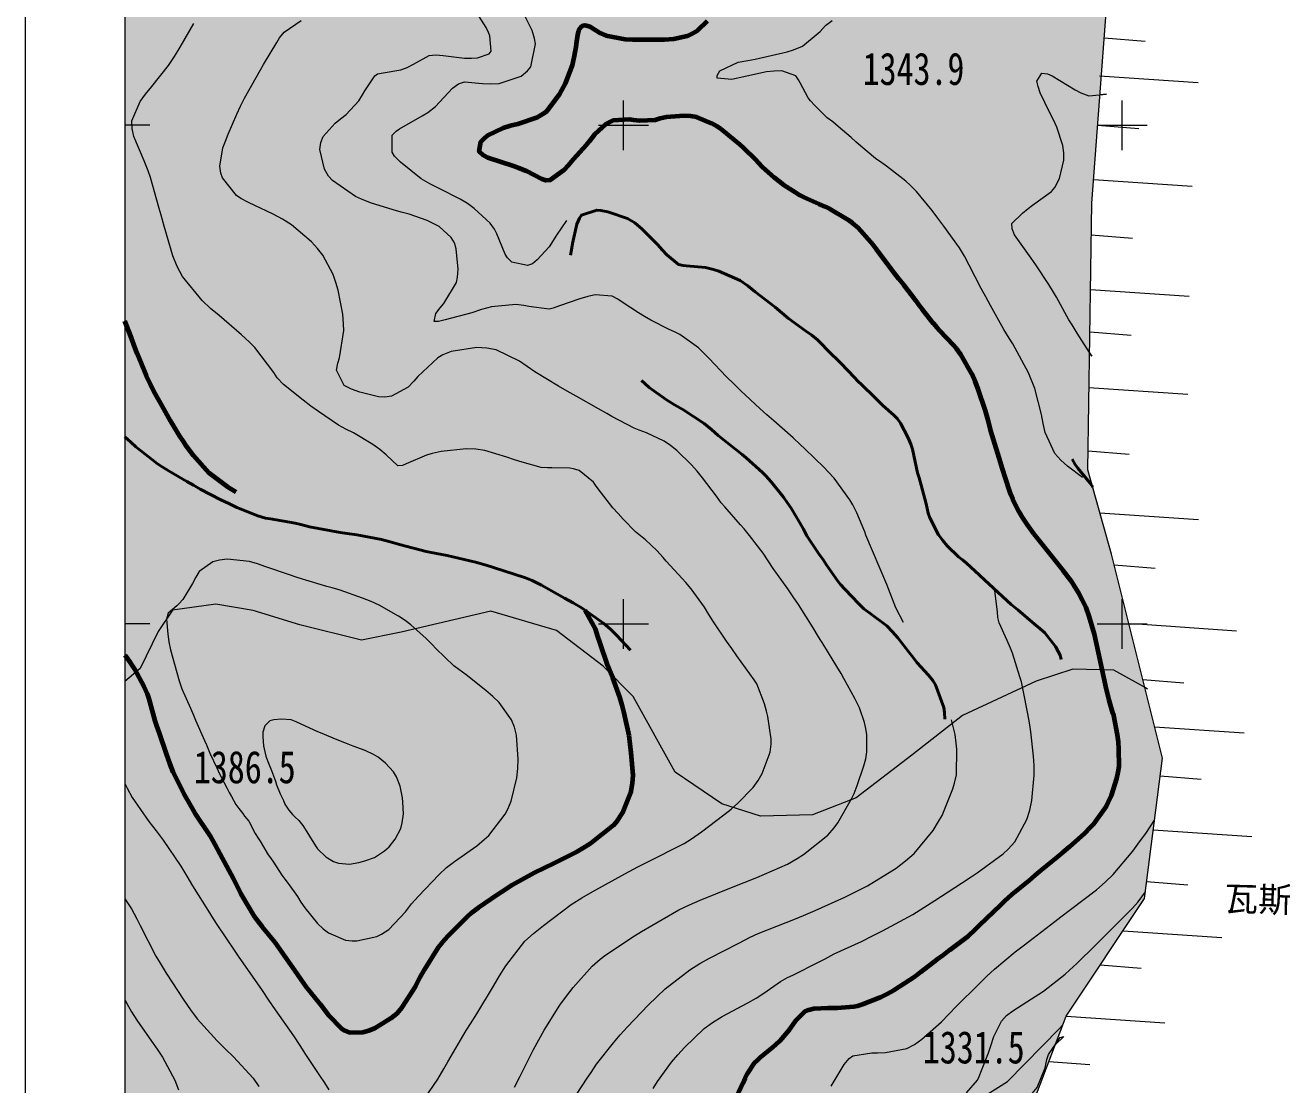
# Model space of a CAD drawing. Header units: inches. Extents: x 38461960 to 38462875, y 4135560 to 4136840.
# Drawn here: x 38461980 to 38462232, y 4136407.6 to 4136620.1 of the extents above; entities that cross this region are included whole.
import ezdxf

# ---------------------------------------------------------------- set-up
doc = ezdxf.new("R2010")
doc.units = ezdxf.units.IN
doc.header["$MEASUREMENT"] = 0
doc.layers.get('0').update_dxf_attribs({"lineweight": 0})
doc.layers.add('修改地物', color=7, linetype='Continuous', lineweight=30)
doc.layers.add('经纬网', color=7, linetype='Continuous', lineweight=0)
doc.layers.add('地面等高线', color=3, linetype='Continuous', lineweight=0, true_color=0x00ff00)
doc.styles.add('仿宋', font='')
doc.styles.add('宋体', font='')
doc.styles.get('仿宋').set_extended_font_data('仿宋')
doc.styles.get('宋体').set_extended_font_data('宋体')

msp = doc.modelspace()

# ---------------------------------------------------------------- hatches: boundary and pattern name
at = {"lineweight": 120, "true_color": 0x00ff00}
h = msp.add_hatch(dxfattribs=at)
h.set_pattern_fill('巨砾', color=3, scale=8333.333333, style=0, pattern_type=2)
h.set_pattern_definition([(97.35238, (38462017.5, 4135612.5), (-150, 1150), [1.3024, -1561.5476]), (112.47943, (38462017.3333, 4135613.7917), (350, -850), [1.3077, -1567.9278]), (127.74681, (38462016.8333, 4135615), (850, -1100), [1.3068, -1958.92276]), (142.25319, (38462016.0333, 4135616.0333), (-1100, 850), [1.3068, -1958.92276]), (157.52057, (38462015, 4135616.8333), (-850, 350), [1.3077, -1567.9278]), (172.64762, (38462013.7917, 4135617.3333), (1150, -150), [1.3024, -1561.5476]), (187.35238, (38462012.5, 4135617.5), (-1150, -150), [1.3024, -1561.5476]), (202.47943, (38462011.2083, 4135617.3333), (850, 350), [1.3077, -1567.9278]), (217.74681, (38462010, 4135616.8333), (1100, 850), [1.3068, -1958.92276]), (232.25319, (38462008.9667, 4135616.0333), (-850, -1100), [1.3068, -1958.92276]), (247.52057, (38462008.1667, 4135615), (-350, -850), [1.3077, -1567.9278]), (262.64762, (38462007.6667, 4135613.7917), (150, 1150), [1.3024, -1561.5476]), (277.35238, (38462007.5, 4135612.5), (150, -1150), [1.3024, -1561.5476]), (292.47943, (38462007.6667, 4135611.2083), (-350, 850), [1.3077, -1567.9278]), (307.74681, (38462008.1667, 4135610), (-850, 1100), [1.3068, -1958.92276]), (322.25319, (38462008.9667, 4135608.9667), (1100, -850), [1.3068, -1958.92276]), (337.52057, (38462010, 4135608.1667), (850, -350), [1.3077, -1567.9278]), (352.64762, (38462011.2083, 4135607.6667), (-1150, 150), [1.3024, -1561.5476]), (7.35238, (38462012.5, 4135607.5), (1150, 150), [1.3024, -1561.5476]), (22.47943, (38462013.7917, 4135607.6667), (-850, -350), [1.3077, -1567.9278]), (37.74681, (38462015, 4135608.1667), (-1100, -850), [1.3068, -1958.92276]), (52.25319, (38462016.0333, 4135608.9667), (850, 1100), [1.3068, -1958.92276]), (67.52057, (38462016.8333, 4135610), (350, 850), [1.3077, -1567.9278]), (82.64762, (38462017.3333, 4135611.2083), (-150, -1150), [1.3024, -1561.5476]), (97.35238, (38461992.5, 4135587.5), (-150, 1150), [1.3024, -1561.5476]), (112.47943, (38461992.3333, 4135588.7917), (350, -850), [1.3077, -1567.9278]), (127.74681, (38461991.8333, 4135590), (850, -1100), [1.3068, -1958.92276]), (142.25319, (38461991.0333, 4135591.0333), (-1100, 850), [1.3068, -1958.92276]), (157.52057, (38461990, 4135591.8333), (-850, 350), [1.3077, -1567.9278]), (172.64762, (38461988.7917, 4135592.3333), (1150, -150), [1.3024, -1561.5476]), (187.35238, (38461987.5, 4135592.5), (-1150, -150), [1.3024, -1561.5476]), (202.47943, (38461986.2083, 4135592.3333), (850, 350), [1.3077, -1567.9278]), (217.74681, (38461985, 4135591.8333), (1100, 850), [1.3068, -1958.92276]), (232.25319, (38461983.9667, 4135591.0333), (-850, -1100), [1.3068, -1958.92276]), (247.52057, (38461983.1667, 4135590), (-350, -850), [1.3077, -1567.9278]), (262.64762, (38461982.6667, 4135588.7917), (150, 1150), [1.3024, -1561.5476]), (277.35238, (38461982.5, 4135587.5), (150, -1150), [1.3024, -1561.5476]), (292.47943, (38461982.6667, 4135586.2083), (-350, 850), [1.3077, -1567.9278]), (307.74681, (38461983.1667, 4135585), (-850, 1100), [1.3068, -1958.92276]), (322.25319, (38461983.9667, 4135583.9667), (1100, -850), [1.3068, -1958.92276]), (337.52057, (38461985, 4135583.1667), (850, -350), [1.3077, -1567.9278]), (352.64762, (38461986.2083, 4135582.6667), (-1150, 150), [1.3024, -1561.5476]), (7.35238, (38461987.5, 4135582.5), (1150, 150), [1.3024, -1561.5476]), (22.47943, (38461988.7917, 4135582.6667), (-850, -350), [1.3077, -1567.9278]), (37.74681, (38461990, 4135583.1667), (-1100, -850), [1.3068, -1958.92276]), (52.25319, (38461991.0333, 4135583.9667), (850, 1100), [1.3068, -1958.92276]), (67.52057, (38461991.8333, 4135585), (350, 850), [1.3077, -1567.9278]), (82.64762, (38461992.3333, 4135586.2083), (-150, -1150), [1.3024, -1561.5476])])
h.paths.add_polyline_path([(38462660, 4135600), (38462660, 4135675), (38462800, 4135675), (38462800, 4136800), (38462000, 4136800), (38462000, 4135600)], flags=17)
h.paths.add_polyline_path([(38462396.93, 4136644.89), (38462451.42, 4136622.46), (38462487.74, 4136600.87), (38462505.33, 4136589.81), (38462503.48, 4136560.97), (38462492.45, 4136536.45), (38462489.06, 4136523.08), (38462478.39, 4136495.53), (38462468.47, 4136462.35), (38462468.2, 4136443.1), (38462476.65, 4136393.87), (38462478.05, 4136375.59), (38462476.15, 4136365.62), (38462473.19, 4136361.37), (38462467.55, 4136359.33), (38462461.56, 4136358.29), (38462450.42, 4136355.44), (38462448.26, 4136353.21), (38462447, 4136341.8), (38462449.04, 4136311.33), (38462448.21, 4136269.54), (38462447.17, 4136256.39), (38462447.75, 4136243.19), (38462448.23, 4136239.77), (38462448.78, 4136236.96), (38462449.26, 4136235.12), (38462458.24, 4136213.14), (38462472.79, 4136161.02), (38462480.46, 4136112.33), (38462477.29, 4135986.92), (38462472.12, 4135891.12), (38462475.29, 4135864.27), (38462478.87, 4135842.7), (38462473.98, 4135822.18), (38462401.35, 4135733.71), (38462325.15, 4135660.69), (38462251.07, 4135600.02), (38462101.17, 4135603.82), (38462175.51, 4135691.05), (38462233.46, 4135765.13), (38462243.78, 4135793.44), (38462248.27, 4135805.88), (38462259.92, 4135837.63), (38462296.44, 4135908.69), (38462304.1, 4135930.5), (38462264.94, 4135961.98), (38462265.47, 4136026.01), (38462271.71, 4136058.7), (38462279.64, 4136078.81), (38462310.86, 4136106.33), (38462297.49, 4136133.43), (38462238.64, 4136182.82), (38462195.33, 4136180.71), (38462177.89, 4136193.49), (38462167.97, 4136218.63), (38462184.49, 4136241.46), (38462199.06, 4136246.01), (38462221.42, 4136258.45), (38462242.06, 4136288.87), (38462219.3, 4136310.84), (38462202.63, 4136311.63), (38462180.14, 4136325.12), (38462175.38, 4136354.76), (38462180.14, 4136398.68), (38462188.75, 4136421.38), (38462204.47, 4136444.93), (38462208.06, 4136473.11), (38462197.85, 4136513.99), (38462193.09, 4136530.92), (38462193.9, 4136584.41), (38462197.08, 4136626.22), (38462223.54, 4136719.35), (38462246.29, 4136716.18), (38462287.94, 4136693.24), (38462313.34, 4136680.54), (38462352.5, 4136663.87), (38462375.49, 4136651.58)], flags=0)

# ---------------------------------------------------------------- linework, layer by layer
at = {"color": 1, "true_color": 0xff0000}
for p, q in [((38462204.6, 4136616.78), (38462196.37, 4136617.44)), ((38462195.46, 4136609.91), (38462215.25, 4136608.57)), ((38462203.32, 4136599.29), (38462195.08, 4136599.96)), ((38462194.26, 4136589.13), (38462214.05, 4136587.8)), ((38462202.04, 4136577.32), (38462193.8, 4136577.99)), ((38462193.64, 4136567.06), (38462213.43, 4136565.72)), ((38462201.81, 4136557.86), (38462193.58, 4136558.53)), ((38462193.34, 4136547.42), (38462213.13, 4136546.08)), ((38462201.38, 4136533.96), (38462193.15, 4136534.63)), ((38462195.52, 4136522.3), (38462215.31, 4136520.96)), ((38462206.64, 4136511.1), (38462198.41, 4136511.77)), ((38462203.14, 4136500), (38462222.93, 4136498.66)), ((38462212.37, 4136488.16), (38462204.13, 4136488.83)), ((38462206.5, 4136479.36), (38462224.45, 4136478.15)), ((38462215.83, 4136468.81), (38462207.6, 4136469.47)), ((38462206.22, 4136458.7), (38462226.01, 4136457.37)), ((38462213.13, 4136447.61), (38462204.9, 4136448.28)), ((38462200.17, 4136438.49), (38462219.96, 4136437.15)), ((38462203.8, 4136430.93), (38462195.57, 4136431.59)), ((38462188.75, 4136421.38), (38462208.54, 4136420.04)), ((38462193.52, 4136411.57), (38462185.28, 4136412.23))]:
    msp.add_line(p, q, dxfattribs=at)
at = {"color": 7, "lineweight": 20, "flags": 128}
msp.add_lwpolyline([(38461980, 4135580), (38462820, 4135580), (38462820, 4136820), (38462820, 4136820), (38461980, 4136820), (38461980, 4136820), (38461980, 4135580)], dxfattribs=at)
at = {"color": 7, "lineweight": 9, "flags": 128}
msp.add_lwpolyline([(38462000, 4136800), (38462000, 4135600), (38462800, 4135600), (38462800, 4136800), (38462800, 4136800), (38462000, 4136800)], dxfattribs=at)
at = {"color": 1, "true_color": 0xff0000, "flags": 128}
msp.add_lwpolyline([(38462180.14, 4136398.68), (38462188.75, 4136421.38), (38462204.47, 4136444.93), (38462208.06, 4136473.11), (38462197.85, 4136513.99), (38462193.09, 4136530.92), (38462193.9, 4136584.41), (38462197.08, 4136626.22), (38462223.54, 4136719.35), (38462246.29, 4136716.18), (38462287.94, 4136693.24), (38462313.34, 4136680.54), (38462352.5, 4136663.87), (38462375.49, 4136651.58), (38462396.93, 4136644.89)], dxfattribs=at)
at = {"layer": '地面等高线', "color": 55, "lineweight": 18, "true_color": 0xa59152, "flags": 128}
for points in [[(38462130.15, 4136540.71), (38462128.76, 4136541.97), (38462127.31, 4136543.22), (38462123.54, 4136546.77), (38462122.12, 4136548.19), (38462120.67, 4136549.58), (38462117.1, 4136553.33), (38462115.85, 4136554.58), (38462115.04, 4136555.36), (38462111.26, 4136558.04), (38462110.38, 4136558.51), (38462109, 4136559.15), (38462105.46, 4136560.95), (38462104.21, 4136561.66), (38462102.99, 4136562.37), (38462099.92, 4136564.4), (38462098.84, 4136565.15), (38462097.73, 4136565.76), (38462094.29, 4136566), (38462092.83, 4136565.66), (38462091.24, 4136565.19), (38462087.19, 4136563.78), (38462085.87, 4136563.31), (38462085.06, 4136563.11), (38462081.01, 4136563.66), (38462080, 4136563.9), (38462078.37, 4136564.07), (38462073.54, 4136563.6), (38462071.55, 4136563.06), (38462069.56, 4136562.39), (38462064.25, 4136560.98), (38462062.87, 4136560.68), (38462062.02, 4136560.68), (38462062.36, 4136562.23), (38462063.24, 4136563.38), (38462063.95, 4136564.26), (38462066.49, 4136568.51), (38462066.7, 4136569.56), (38462066.84, 4136571.18), (38462066.47, 4136575.2), (38462066.07, 4136576.45), (38462065.43, 4136577.49), (38462063, 4136579.69), (38462061.82, 4136580.34), (38462060.64, 4136580.91), (38462056.99, 4136582.17), (38462055.44, 4136582.58), (38462053.82, 4136583.02), (38462049.23, 4136584.48), (38462047.44, 4136585.19), (38462046.26, 4136585.7), (38462041.63, 4136588.92), (38462040.86, 4136589.79), (38462040.02, 4136591.21), (38462039.11, 4136595.13), (38462039.28, 4136596.55), (38462039.79, 4136597.77), (38462042.16, 4136600.4), (38462043.24, 4136601.27), (38462044.36, 4136602.18), (38462046.93, 4136604.92), (38462047.67, 4136606.13), (38462048.11, 4136606.94), (38462050.15, 4136609.94), (38462050.69, 4136610.31), (38462051.77, 4136610.55), (38462055.35, 4136611.12), (38462056.63, 4136611.62), (38462057.85, 4136612.29), (38462060.99, 4136614.01), (38462062.34, 4136614.14), (38462063.83, 4136614.01), (38462068.09, 4136613.46), (38462069.5, 4136613.46), (38462070.72, 4136613.52), (38462073.05, 4136614.33), (38462073.46, 4136614.87), (38462073.16, 4136617.94), (38462072.92, 4136618.59), (38462072.48, 4136619.6), (38462070.6, 4136622.54)], [(38462060.74, 4136602.58), (38462062.26, 4136603.8), (38462065.68, 4136607.44), (38462066.9, 4136608.31), (38462068.08, 4136608.72), (38462071.69, 4136608.37), (38462073.31, 4136608.3), (38462075.04, 4136608.4), (38462079.46, 4136609.88), (38462080.75, 4136610.93), (38462081.42, 4136611.74), (38462082.34, 4136616.33), (38462082.14, 4136617.41), (38462081.67, 4136619.03), (38462079.65, 4136622.99)], [(38462051.12, 4136534.97), (38462049.7, 4136535.99), (38462045.86, 4136538.32), (38462044.34, 4136539.07), (38462042.82, 4136539.88), (38462038.84, 4136542.59), (38462037.29, 4136543.71), (38462035.73, 4136544.86), (38462031.79, 4136548.04), (38462030.57, 4136549.39), (38462029.87, 4136550.41), (38462026.09, 4136555.44), (38462025.01, 4136556.49), (38462023.4, 4136558.01), (38462018.88, 4136561.84), (38462017.19, 4136563.29), (38462015.5, 4136564.85), (38462011.56, 4136569.65), (38462010.48, 4136571.71), (38462009.64, 4136573.84), (38462007.86, 4136579.79), (38462007.26, 4136581.95), (38462006.85, 4136583.34), (38462005.11, 4136589.52), (38462004.67, 4136590.87), (38462003.86, 4136592.9), (38462001.81, 4136597.77), (38462001.47, 4136599.39), (38462001.38, 4136600.91), (38462003.04, 4136604.75), (38462004.12, 4136606.27), (38462005.41, 4136607.76), (38462008.76, 4136611.97), (38462009.94, 4136613.8), (38462011.06, 4136615.68), (38462013.8, 4136620.41)], [(38462065.44, 4136554.61), (38462063.78, 4136553.98), (38462062.73, 4136553.4), (38462058.74, 4136549.63), (38462057.96, 4136548.72), (38462056.82, 4136547.47), (38462053.5, 4136545.68), (38462052.15, 4136545.48), (38462050.87, 4136545.55), (38462047.09, 4136546.47), (38462045.43, 4136547.08), (38462043.95, 4136547.83), (38462042.43, 4136550.87), (38462042.71, 4136552.32), (38462043.01, 4136553.37), (38462043.93, 4136558.87), (38462043.87, 4136560.15), (38462043.7, 4136562.11), (38462042.76, 4136566.91), (38462042.33, 4136568.5), (38462041.79, 4136570.09), (38462039.7, 4136573.94), (38462038.65, 4136575.29), (38462037.41, 4136576.65), (38462033.43, 4136580.03), (38462031.64, 4136581.15), (38462029.72, 4136582.16), (38462024.79, 4136584.54), (38462023.24, 4136585.35), (38462022.36, 4136585.92), (38462019.56, 4136589.44), (38462019.26, 4136590.39), (38462019.06, 4136591.8), (38462019.64, 4136595.45), (38462020.15, 4136596.8), (38462020.69, 4136598.19), (38462022.45, 4136602.24), (38462023.2, 4136603.86), (38462024.01, 4136605.44), (38462026.35, 4136609.56), (38462027.23, 4136611.11), (38462027.81, 4136612.16), (38462030.45, 4136616.61), (38462031.02, 4136617.52), (38462031.94, 4136618.67), (38462035.38, 4136621.03)], [(38462192.05, 4136529.35), (38462189.05, 4136531.66), (38462187.7, 4136532.84), (38462186.52, 4136534.2), (38462184.53, 4136538.39), (38462184.17, 4136540.18), (38462183.8, 4136542.04), (38462182.49, 4136547.21), (38462181.18, 4136550.38), (38462178.04, 4136556.16), (38462177.34, 4136557.31), (38462176.29, 4136559.07), (38462173.6, 4136563.87), (38462172.66, 4136565.59), (38462171.75, 4136567.28), (38462169.29, 4136571.98), (38462168.38, 4136573.74), (38462167.37, 4136575.43), (38462164.23, 4136579.79), (38462163.05, 4136581.38), (38462161.88, 4136582.9), (38462158.74, 4136586.72), (38462157.46, 4136588.01), (38462156.62, 4136588.79), (38462152.74, 4136591.83), (38462151.83, 4136592.48), (38462150.54, 4136593.36), (38462147.58, 4136595.79), (38462146.56, 4136596.67), (38462145.62, 4136597.55), (38462143.02, 4136599.79), (38462141.94, 4136600.67), (38462140.86, 4136601.51), (38462138.33, 4136603.95), (38462137.49, 4136604.89), (38462137.02, 4136605.54), (38462135.4, 4136608.51), (38462135.07, 4136609.15), (38462134.53, 4136609.93), (38462131.73, 4136610.92), (38462130.24, 4136610.88), (38462128.69, 4136610.72), (38462124.73, 4136609.88), (38462123.21, 4136609.51), (38462121.73, 4136609.21), (38462118.75, 4136609.42), (38462118.76, 4136610.02), (38462119.33, 4136610.9), (38462122.98, 4136612.65), (38462124.94, 4136613.02), (38462126.39, 4136613.25), (38462132.81, 4136614.73), (38462134.1, 4136615.13), (38462135.92, 4136615.84), (38462139.41, 4136618.84), (38462140.49, 4136620.02), (38462141.81, 4136621)], [(38462182.01, 4136583.99), (38462185.79, 4136586.75), (38462186.47, 4136587.53), (38462187.45, 4136589.35), (38462188.3, 4136593.03), (38462188.27, 4136594.51), (38462188.1, 4136595.93), (38462186.86, 4136599.61), (38462186.22, 4136601.1), (38462185.45, 4136602.66), (38462183.56, 4136606.51), (38462183.12, 4136607.76), (38462182.89, 4136608.88), (38462183.87, 4136610.46), (38462185.02, 4136610.29), (38462185.96, 4136609.95), (38462190.59, 4136607.14), (38462191.7, 4136606.53), (38462193.29, 4136605.92), (38462196.87, 4136606.22), (38462195.55, 4136606.11)], [(38462088.55, 4136580.9), (38462086.58, 4136577.95), (38462085.09, 4136575.61), (38462082.71, 4136573.03), (38462081.73, 4136572.25), (38462080.72, 4136571.88), (38462077.58, 4136572.56), (38462076.74, 4136573.41), (38462076.27, 4136574.15), (38462074.62, 4136578.24), (38462074.11, 4136579.16), (38462073.24, 4136580.37), (38462070.07, 4136583.32), (38462068.68, 4136584.33), (38462067.27, 4136585.21), (38462063.05, 4136587.31), (38462061.26, 4136588.19), (38462059.44, 4136589.24), (38462055.25, 4136592.63), (38462054.07, 4136593.81), (38462053.57, 4136594.62), (38462053.57, 4136598.03), (38462054.39, 4136598.84), (38462055.06, 4136599.32), (38462059.63, 4136601.88), (38462060.74, 4136602.58)], [(38462193.45, 4136554.38), (38462193.88, 4136553.71), (38462190.95, 4136558.3), (38462189.94, 4136559.96), (38462189.3, 4136561.01), (38462186.81, 4136565.57), (38462186.23, 4136566.55), (38462185.32, 4136568.07), (38462182.7, 4136572.03), (38462181.72, 4136573.38), (38462180.74, 4136574.73), (38462178.42, 4136578.05), (38462177.91, 4136579.26), (38462177.85, 4136580.31), (38462179.98, 4136582.4), (38462181.13, 4136583.35), (38462182.01, 4136583.99)], [(38462105.65, 4136439.55), (38462111.12, 4136442.68), (38462113.22, 4136443.69), (38462115.35, 4136444.64), (38462121.64, 4136447.19), (38462124.2, 4136448.14), (38462126.74, 4136449.14), (38462132.86, 4136451.87), (38462134.82, 4136452.98), (38462136.07, 4136453.76), (38462140.94, 4136457.63), (38462142.26, 4136459.12), (38462143, 4136460.13), (38462145.71, 4136464.95), (38462146.22, 4136466.03), (38462146.83, 4136467.62), (38462148.19, 4136471.57), (38462148.56, 4136472.99), (38462148.8, 4136474.34), (38462148.77, 4136477.78), (38462148.57, 4136479.07), (38462148.3, 4136480.25), (38462147.33, 4136483.16), (38462146.79, 4136484.27), (38462146.38, 4136485.08), (38462144.19, 4136489.07), (38462143.66, 4136490.05), (38462142.75, 4136491.5), (38462140.15, 4136495.73), (38462139.11, 4136497.45), (38462138, 4136499.25), (38462135.07, 4136503.88), (38462134.02, 4136505.47), (38462132.94, 4136507.06), (38462130.04, 4136511.15), (38462129, 4136512.67), (38462127.99, 4136514.19), (38462125.26, 4136517.77), (38462124.22, 4136519.06), (38462123.47, 4136519.9), (38462120.3, 4136523.52), (38462119.6, 4136524.33), (38462118.62, 4136525.62), (38462115.82, 4136529.34), (38462114.74, 4136530.66), (38462113.66, 4136531.91), (38462110.66, 4136534.79), (38462109.41, 4136535.77), (38462108.13, 4136536.65), (38462104.59, 4136538.34), (38462103.14, 4136538.88), (38462102.16, 4136539.29), (38462097.64, 4136541.63), (38462096.62, 4136542.2), (38462095.01, 4136543.12), (38462090.48, 4136545.66), (38462088.73, 4136546.67), (38462086.94, 4136547.69), (38462082.22, 4136550.54), (38462080.66, 4136551.65), (38462079.15, 4136552.7), (38462074.46, 4136554.97), (38462072.57, 4136555.31), (38462070.61, 4136555.42), (38462065.44, 4136554.61)], [(38462156.16, 4136500.28), (38462154.61, 4136503.22), (38462152.79, 4136507.94), (38462148.62, 4136517.82), (38462148.42, 4136518.46), (38462146.77, 4136522.32), (38462145.99, 4136523.87), (38462145.39, 4136524.92), (38462142.22, 4136529.21), (38462141.04, 4136530.53), (38462140.23, 4136531.38), (38462136.35, 4136535.1), (38462135.44, 4136536.01), (38462134.02, 4136537.3), (38462130.15, 4136540.71)], [(38462089.48, 4136443.72), (38462091.67, 4136445.1), (38462093.87, 4136446.38), (38462100.26, 4136449.92), (38462102.86, 4136451.3), (38462104.62, 4136452.17), (38462112.16, 4136456.01), (38462113.61, 4136456.92), (38462115.61, 4136458.3), (38462120.14, 4136461.74), (38462121.56, 4136462.89), (38462122.91, 4136464.07), (38462126.02, 4136467.24), (38462126.97, 4136468.59), (38462127.82, 4136470.04), (38462129.41, 4136474.32), (38462129.62, 4136475.91), (38462129.62, 4136476.92), (38462128.92, 4136481.48), (38462128.68, 4136482.5), (38462128.28, 4136484.02), (38462126.7, 4136487.97), (38462126.23, 4136488.82), (38462125.35, 4136490.04), (38462122.72, 4136493.59), (38462121.71, 4136495.07), (38462120.67, 4136496.53), (38462118.04, 4136500.41), (38462117.13, 4136501.9), (38462116.22, 4136503.39), (38462113.56, 4136507.08), (38462112.48, 4136508.29), (38462111.77, 4136509.11), (38462108.57, 4136512.59), (38462107.93, 4136513.33), (38462106.65, 4136514.75), (38462104.42, 4136516.88), (38462103.41, 4136517.7), (38462102.4, 4136518.48), (38462099.9, 4136521.05), (38462098.92, 4136522.16), (38462097.88, 4136523.28), (38462095.38, 4136526.49), (38462094.51, 4136527.67), (38462093.97, 4136528.42), (38462091.07, 4136530.79), (38462089.95, 4136531.13), (38462089.21, 4136531.23), (38462085.6, 4136531.3), (38462084.75, 4136531.3), (38462083.47, 4136531.41), (38462079.65, 4136532.43), (38462078.14, 4136532.94), (38462076.58, 4136533.48), (38462072.19, 4136534.77), (38462070.37, 4136535.04), (38462068.45, 4136535.11), (38462063.41, 4136534.58), (38462061.62, 4136534.18), (38462060.51, 4136533.87), (38462056.38, 4136532.09), (38462055.67, 4136531.79), (38462054.73, 4136531.72), (38462052.37, 4136533.92), (38462051.12, 4136534.97)], [(38462026.62, 4136512.04), (38462025, 4136512.51), (38462020.54, 4136512.99), (38462018.99, 4136512.83), (38462017.63, 4136512.49), (38462014.93, 4136510.5), (38462014.22, 4136509.39), (38462013.54, 4136508.11), (38462011.61, 4136504.93), (38462010.87, 4136504.13), (38462010.43, 4136503.65), (38462008.7, 4136502.17), (38462008.33, 4136500.99), (38462008.59, 4136497.95), (38462008.79, 4136496.43), (38462009.13, 4136494.81), (38462010.4, 4136490.28), (38462010.87, 4136488.59), (38462011.45, 4136487), (38462013.13, 4136483.11), (38462013.77, 4136481.7), (38462014.17, 4136480.71), (38462015.99, 4136476.66), (38462016.39, 4136475.75), (38462017.07, 4136474.12), (38462018.41, 4136471.18), (38462018.72, 4136470.54), (38462019.19, 4136469.53), (38462020.5, 4136467.03), (38462020.94, 4136466.18), (38462021.37, 4136465.4), (38462022.25, 4136463.78), (38462022.86, 4136463), (38462023.67, 4136461.99), (38462024, 4136461.48)], [(38462024, 4136461.48), (38462024.43, 4136460.95), (38462024.85, 4136460.43), (38462026.16, 4136458), (38462026.73, 4136457.05), (38462027.1, 4136456.45), (38462028.75, 4136453.71), (38462029.19, 4136453.13), (38462029.83, 4136452.22), (38462031.45, 4136449.65), (38462032.09, 4136448.8), (38462032.76, 4136447.96), (38462034.65, 4136445.39), (38462035.32, 4136444.24), (38462036.1, 4136443.06), (38462038.66, 4136439.91), (38462039.74, 4136438.9), (38462040.85, 4136438.05), (38462044.23, 4136436.59), (38462045.61, 4136436.46), (38462046.49, 4136436.45), (38462050.54, 4136437.33), (38462051.49, 4136437.8), (38462052.91, 4136438.71), (38462056.29, 4136442.28), (38462057.51, 4136443.87), (38462058.87, 4136445.45), (38462062.96, 4136449.73), (38462064.51, 4136451.15), (38462066.1, 4136452.4), (38462070.57, 4136455.5), (38462072.06, 4136456.78), (38462073, 4136457.59), (38462076.29, 4136461.84), (38462076.83, 4136462.85), (38462077.47, 4136464.47), (38462078.63, 4136469.16), (38462078.83, 4136471.02), (38462078.9, 4136472.88), (38462078.54, 4136477.71), (38462078.14, 4136479.3), (38462077.53, 4136480.78), (38462075.07, 4136484.27), (38462073.76, 4136485.45), (38462072.37, 4136486.67), (38462068.43, 4136489.82), (38462066.94, 4136490.86), (38462066, 4136491.58), (38462062.36, 4136495.06), (38462061.61, 4136495.9), (38462060.43, 4136497.09), (38462057.33, 4136499.83), (38462056.18, 4136500.71), (38462054.9, 4136501.56), (38462051.02, 4136503.76), (38462049.4, 4136504.5), (38462047.68, 4136505.21), (38462043.16, 4136506.78), (38462041.54, 4136507.22), (38462040.49, 4136507.49), (38462035.6, 4136508.98), (38462034.52, 4136509.32), (38462032.83, 4136509.9), (38462028.24, 4136511.46), (38462026.62, 4136512.04)], [(38462180.11, 4136486.72), (38462179.78, 4136488.41), (38462179.48, 4136489.42), (38462178, 4136494.12), (38462177.59, 4136495.17), (38462176.96, 4136496.69), (38462175.31, 4136500.24), (38462175.04, 4136501.32), (38462174.97, 4136502.36), (38462174.43, 4136506.7)], [(38462204.51, 4136487.34), (38462205.09, 4136487.01), (38462198.29, 4136490.75), (38462190.11, 4136490.93), (38462182.72, 4136488.55), (38462167.96, 4136481.64), (38462157.82, 4136473.71), (38462146.62, 4136465.14), (38462137.9, 4136461.75), (38462127.48, 4136461.44), (38462119.71, 4136463.93), (38462110.35, 4136470.26), (38462101.91, 4136485.43), (38462095.92, 4136491.52), (38462086.57, 4136498.67), (38462073.36, 4136502.54), (38462055.44, 4136498.36), (38462047.46, 4136496.79), (38462035.06, 4136499.85), (38462025.74, 4136502.74), (38462018.25, 4136503.97), (38462009.53, 4136502.77), (38462006.69, 4136498.51), (38462003.07, 4136491.1), (38462000, 4136488.5)], [(38462105.92, 4136406.83), (38462106.84, 4136408.28), (38462109.65, 4136412.12), (38462110.86, 4136413.61), (38462112.22, 4136415.06), (38462116.14, 4136418.87), (38462117.87, 4136420.12), (38462119.76, 4136421.29), (38462124.93, 4136424.02), (38462126.62, 4136425), (38462128.11, 4136425.98), (38462131.49, 4136428.3), (38462132.91, 4136429.11), (38462133.96, 4136429.61), (38462139.2, 4136432.24), (38462140.41, 4136432.88), (38462142.24, 4136433.86), (38462147.71, 4136436.35), (38462149.78, 4136437.39), (38462151.9, 4136438.5), (38462157.99, 4136441.77), (38462160.25, 4136443.15), (38462162.42, 4136444.53), (38462167.79, 4136448), (38462169.69, 4136449.28), (38462170.94, 4136450.12), (38462176.14, 4136453.93), (38462177.13, 4136454.84), (38462178.44, 4136456.29), (38462180.88, 4136460.78), (38462181.46, 4136462.67), (38462181.9, 4136464.59), (38462182.38, 4136469.69), (38462182.32, 4136471.62), (38462182.19, 4136473.48), (38462181.69, 4136478.38), (38462181.42, 4136480.2), (38462181.09, 4136481.96), (38462180.11, 4136486.72)], [(38462035.72, 4136459.61), (38462036.16, 4136458.83), (38462037, 4136457.44), (38462038.21, 4136455.52), (38462038.65, 4136454.91), (38462040.3, 4136453.32), (38462041.85, 4136452.4), (38462042.87, 4136452.06), (38462045.03, 4136451.86), (38462046.95, 4136452.16), (38462048.14, 4136452.49), (38462050.06, 4136453.17), (38462052.09, 4136454.51), (38462052.97, 4136455.32), (38462054.22, 4136456.87), (38462055.31, 4136459), (38462055.61, 4136460.11), (38462055.89, 4136461.94), (38462055.75, 4136464.27), (38462055.65, 4136465.11), (38462055.19, 4136467.51), (38462054.48, 4136469.37), (38462053.87, 4136470.35), (38462052.29, 4136472.11), (38462050.8, 4136473.29), (38462049.89, 4136473.84), (38462048.21, 4136474.62), (38462045.78, 4136475.53), (38462044.46, 4136476.01), (38462042.23, 4136476.92), (38462039.57, 4136478.01), (38462038.69, 4136478.41), (38462036.22, 4136479.53), (38462034.37, 4136480.41), (38462033.36, 4136480.75), (38462031.4, 4136480.92), (38462029.88, 4136480.79), (38462029.1, 4136480.56), (38462028.05, 4136479.58), (38462027.64, 4136478.3), (38462027.64, 4136477.35), (38462027.77, 4136475.56), (38462028.28, 4136473.47), (38462028.68, 4136472.42), (38462029.39, 4136470.59), (38462030.19, 4136468.46), (38462030.4, 4136467.75), (38462031.17, 4136465.93), (38462031.81, 4136464.61), (38462032.11, 4136463.9), (38462032.85, 4136462.65), (38462033.63, 4136461.77), (38462034.13, 4136461.26), (38462034.88, 4136460.59), (38462035.72, 4136459.61)], [(38462089.43, 4136403.93), (38462092.68, 4136408.92), (38462093.5, 4136410.04), (38462094.61, 4136411.76), (38462097.96, 4136416.04), (38462099.35, 4136417.63), (38462100.81, 4136419.21), (38462104.97, 4136423.56), (38462106.66, 4136425.25), (38462108.38, 4136426.86), (38462113.32, 4136430.67), (38462115.28, 4136431.89), (38462117.24, 4136433), (38462123.09, 4136436.03), (38462125.42, 4136437.17), (38462127.01, 4136437.95), (38462134.48, 4136440.91), (38462136.1, 4136441.55), (38462138.43, 4136442.52), (38462144.38, 4136445.21), (38462146.65, 4136446.33), (38462148.94, 4136447.5), (38462154.66, 4136451.04), (38462156.55, 4136452.49), (38462158.31, 4136454.01), (38462162.07, 4136458.56), (38462163.18, 4136460.38), (38462163.89, 4136461.6), (38462166.03, 4136466.93), (38462166.34, 4136468.08), (38462166.74, 4136469.77), (38462166.85, 4136474.9), (38462166.72, 4136476.08), (38462166.49, 4136477.84), (38462165.79, 4136480.77)], [(38462000, 4136468.03), (38462000.45, 4136467.07), (38462001.46, 4136465.24), (38462004.83, 4136460.4), (38462006.25, 4136458.55), (38462007.66, 4136456.65), (38462011.24, 4136451.45), (38462012.45, 4136449.45), (38462013.56, 4136447.49), (38462016.63, 4136442.62), (38462017.7, 4136440.9), (38462018.41, 4136439.75), (38462022.02, 4136434.41), (38462022.86, 4136433.19), (38462024.1, 4136431.36), (38462027.51, 4136426.49), (38462028.79, 4136424.57), (38462030.17, 4136422.64), (38462033.84, 4136417.4), (38462035.06, 4136415.51), (38462036.2, 4136413.68), (38462039.03, 4136409.45), (38462040.01, 4136408), (38462040.92, 4136406.58)], [(38462186.51, 4136440.34), (38462187.72, 4136441.28), (38462189.65, 4136442.73), (38462194.82, 4136446.68), (38462196.58, 4136448.23), (38462198.21, 4136449.78), (38462202.16, 4136454.47), (38462203.49, 4136456.29), (38462204.77, 4136458.01), (38462206.47, 4136460.67)], [(38462000, 4136444.91), (38462001.33, 4136442.86), (38462002.37, 4136440.9), (38462003.04, 4136439.55), (38462006.24, 4136433.36), (38462007.05, 4136432.01), (38462008.26, 4136430.01), (38462011.8, 4136424.57), (38462013.15, 4136422.64), (38462014.53, 4136420.82), (38462018.48, 4136416.39), (38462020.1, 4136414.83)], [(38462175.77, 4136420.36), (38462176.82, 4136421.48), (38462178.07, 4136422.45), (38462181.82, 4136424.81), (38462183.27, 4136425.76), (38462184.25, 4136426.4), (38462188.55, 4136429.77), (38462189.46, 4136430.58), (38462190.88, 4136431.89), (38462194.64, 4136435.57), (38462195.96, 4136436.91), (38462197.28, 4136438.23), (38462200.83, 4136441.8), (38462202.05, 4136443.05), (38462203.2, 4136444.3), (38462204.64, 4136446.29)], [(38462059.18, 4136403.44), (38462062.74, 4136408.74), (38462063.99, 4136410.83), (38462064.77, 4136412.18), (38462068.43, 4136418.46), (38462069.28, 4136419.81), (38462070.6, 4136421.8), (38462073.91, 4136427.37), (38462075.13, 4136429.46), (38462076.42, 4136431.45), (38462080.21, 4136436.37), (38462081.97, 4136437.92), (38462083.93, 4136439.51), (38462089.48, 4136443.72)], [(38462141.67, 4136407.35), (38462144.24, 4136411.7), (38462145.26, 4136412.85), (38462145.97, 4136413.42), (38462149.82, 4136413.99), (38462150.9, 4136414.02), (38462152.56, 4136414.05), (38462156.81, 4136414.86), (38462158.33, 4136415.66), (38462159.79, 4136416.74), (38462163.78, 4136420.21), (38462165.23, 4136421.73), (38462166.79, 4136423.35), (38462171.22, 4136427.8), (38462172.84, 4136429.39), (38462174.4, 4136430.8), (38462178.53, 4136434.27), (38462180.15, 4136435.49), (38462181.3, 4136436.33), (38462186.51, 4136440.34)], [(38462078.14, 4136407.14), (38462079.22, 4136409.2), (38462081.93, 4136414.67), (38462083.02, 4136416.62), (38462084.1, 4136418.55), (38462087.22, 4136423.57), (38462088.54, 4136425.4), (38462089.92, 4136427.08), (38462093.71, 4136431.4), (38462095.3, 4136432.81), (38462096.42, 4136433.69), (38462102.2, 4136437.5), (38462103.59, 4136438.31), (38462105.65, 4136439.55)], [(38462000, 4136424.58), (38462000.37, 4136423.9), (38462001.35, 4136422.21), (38462002.39, 4136420.55), (38462005.36, 4136416.36), (38462006.5, 4136414.77), (38462007.55, 4136413.15), (38462010.04, 4136408.55), (38462010.75, 4136406.62)], [(38462128.95, 4136390.19), (38462151.17, 4136394.86), (38462165.12, 4136400.79), (38462177, 4136408.23), (38462187.4, 4136418.87), (38462188.07, 4136419.59)], [(38462168.75, 4136405.99), (38462170.99, 4136408.55), (38462171.29, 4136409.29), (38462171.8, 4136410.47), (38462173.16, 4136413.98), (38462173.63, 4136415.4), (38462174.28, 4136417.29), (38462175.77, 4136420.36)], [(38462177.23, 4136395.11), (38462174.9, 4136396.72), (38462173.65, 4136397.97), (38462173.3, 4136398.55), (38462172.89, 4136399.32), (38462172.78, 4136399.58), (38462172.66, 4136400.11), (38462172.64, 4136400.52), (38462172.67, 4136400.82), (38462172.82, 4136401.2), (38462172.94, 4136401.35), (38462173.1, 4136401.46), (38462173.7, 4136401.76), (38462174.3, 4136402.06), (38462176.06, 4136402.8), (38462180.62, 4136404.85), (38462181.94, 4136405.83), (38462182.96, 4136407.05), (38462184.52, 4136411.03), (38462184.89, 4136412.65), (38462185.2, 4136413.66), (38462187.53, 4136417.07), (38462188.31, 4136417.3), (38462186.6, 4136415.71)], [(38462020.1, 4136414.83), (38462021.78, 4136413.21), (38462025.73, 4136408.95), (38462026.87, 4136407.26)]]:
    msp.add_lwpolyline(points, dxfattribs=at)
at = {"layer": '地面等高线', "color": 3, "lineweight": 60, "true_color": 0x00ff00, "flags": 128}
for points in [[(38462093.07, 4136596.71), (38462092.5, 4136596.01), (38462089.93, 4136593.17), (38462088.98, 4136592.03), (38462087.96, 4136590.95), (38462085.26, 4136589.03), (38462084.45, 4136588.93), (38462083.6, 4136589.2), (38462080.53, 4136590.79), (38462079.01, 4136591.4), (38462077.94, 4136591.81), (38462072.8, 4136593.5), (38462071.93, 4136593.95), (38462071.05, 4136594.72), (38462071.39, 4136596.68), (38462072.03, 4136597.36), (38462072.81, 4136598), (38462075.85, 4136599.51), (38462077.31, 4136599.95), (38462078.83, 4136600.32), (38462082.75, 4136601.66), (38462083.96, 4136602.37), (38462084.67, 4136602.91), (38462087.14, 4136606.18), (38462087.65, 4136607.02), (38462088.36, 4136608.37), (38462089.79, 4136612.09), (38462090.09, 4136613.57), (38462090.37, 4136615.02), (38462090.47, 4136615.67), (38462090.57, 4136616.32), (38462090.81, 4136618.16), (38462091.06, 4136619.03), (38462091.27, 4136619.43), (38462091.56, 4136619.79), (38462091.92, 4136620.03), (38462092.27, 4136620.09), (38462092.6, 4136620.03), (38462093.21, 4136619.78), (38462094.15, 4136619.19), (38462095.03, 4136618.65), (38462095.2, 4136618.56), (38462096.48, 4136618.02), (38462100.33, 4136617.3), (38462101.82, 4136617.23), (38462102.76, 4136617.23), (38462107.22, 4136617.23), (38462108.24, 4136617.22), (38462110.09, 4136617.32), (38462112.83, 4136617.96), (38462113.88, 4136618.46), (38462114.83, 4136619.04), (38462116.85, 4136620.96)], [(38462193.6, 4136459.16), (38462194.28, 4136459.91), (38462196.82, 4136463.48), (38462197.22, 4136464.33), (38462197.83, 4136465.61), (38462198.95, 4136469.05), (38462199.22, 4136470.27), (38462199.36, 4136471.45), (38462199.33, 4136474.93), (38462199.23, 4136476.35), (38462199.03, 4136477.76), (38462198.3, 4136481.62), (38462198.18, 4136481.99), (38462198.07, 4136482.37), (38462197.39, 4136484.75), (38462196.87, 4136486.85), (38462195.27, 4136494.26), (38462194.42, 4136497.95), (38462193.93, 4136499.78), (38462193.39, 4136501.59), (38462192.76, 4136503.29), (38462192.06, 4136504.81), (38462191.3, 4136506.2), (38462190.52, 4136507.47), (38462189.74, 4136508.63), (38462188.17, 4136510.76), (38462182.3, 4136518.05), (38462180.94, 4136519.92), (38462179.99, 4136521.36), (38462179.33, 4136522.47), (38462178.44, 4136524.18), (38462178.05, 4136525.06), (38462177.69, 4136525.96), (38462177.54, 4136526.37), (38462177.4, 4136526.77), (38462175.92, 4136531.3), (38462175.58, 4136532.48), (38462175.08, 4136534.2), (38462173.6, 4136538.93), (38462173.09, 4136540.9), (38462172.59, 4136542.75), (38462171.15, 4136547.11), (38462170.51, 4136548.63), (38462169.83, 4136550.19), (38462167.64, 4136554.01), (38462166.8, 4136555.22), (38462166.2, 4136555.93), (38462163.46, 4136558.81), (38462162.92, 4136559.38), (38462162.15, 4136560.23), (38462159.96, 4136563.04), (38462159.45, 4136563.75), (38462158.64, 4136564.9), (38462156.22, 4136568.04), (38462155.21, 4136569.22), (38462154.26, 4136570.44), (38462151.67, 4136573.89), (38462150.66, 4136575.21), (38462149.68, 4136576.5), (38462147.05, 4136579.47), (38462145.9, 4136580.39), (38462145.13, 4136580.96), (38462141.31, 4136583.23), (38462140.47, 4136583.64), (38462139.22, 4136584.18), (38462136.25, 4136585.53), (38462135.31, 4136586.01), (38462134.46, 4136586.52), (38462132.17, 4136588.01), (38462131.22, 4136588.72), (38462130.25, 4136589.46), (38462127.85, 4136591.63), (38462127.08, 4136592.47), (38462126.54, 4136593.08), (38462124.14, 4136595.42), (38462123.23, 4136596.19), (38462122.56, 4136596.73), (38462119.49, 4136599.27), (38462118.78, 4136599.75), (38462117.73, 4136600.39), (38462114.73, 4136601.61), (38462113.41, 4136601.82), (38462112.06, 4136601.92), (38462108.52, 4136601.65), (38462107.37, 4136601.39), (38462106.32, 4136601.05), (38462103.28, 4136600.89), (38462102.03, 4136601.02), (38462101.22, 4136601.16), (38462097.94, 4136600.96), (38462097.37, 4136600.69), (38462096.46, 4136600.22), (38462094.16, 4136598.13), (38462093.07, 4136596.71)], [(38462022.35, 4136526.45), (38462020.66, 4136527.45), (38462016.91, 4136530.26), (38462013.73, 4136533.82), (38462012.18, 4136535.93), (38462011.7, 4136536.64), (38462010.96, 4136537.76), (38462009.18, 4136540.76), (38462008.5, 4136541.91), (38462007.8, 4136543.13), (38462005.84, 4136546.68), (38462005.1, 4136548.2), (38462004.36, 4136549.72), (38462002.48, 4136554.25), (38462001.77, 4136556.04), (38462001.33, 4136557.29), (38462000, 4136560.75)], [(38462101.11, 4136477.63), (38462100.1, 4136482.09), (38462099.7, 4136483.71), (38462099.26, 4136485.3), (38462097.85, 4136489.19), (38462097.25, 4136490.61), (38462096.88, 4136491.59), (38462095.23, 4136496.38), (38462094.86, 4136497.46), (38462094.35, 4136499.02), (38462092.3, 4136502.75)], [(38462000, 4136493.75), (38462000.22, 4136493.46), (38462001.03, 4136492.31), (38462001.84, 4136491.1), (38462003.82, 4136487.44), (38462004.46, 4136485.99)], [(38462004.46, 4136485.99), (38462004.8, 4136485.01), (38462006.04, 4136480.55), (38462006.34, 4136479.57), (38462006.85, 4136478.08), (38462008.36, 4136473.79), (38462008.97, 4136472.1), (38462009.64, 4136470.35), (38462011.93, 4136465.65), (38462012.97, 4136463.92), (38462014.05, 4136462.1), (38462017.02, 4136457.57), (38462018.06, 4136455.78), (38462019.07, 4136453.92), (38462021.7, 4136448.95), (38462022.64, 4136447.12), (38462023.25, 4136445.91), (38462025.97, 4136441.31), (38462026.61, 4136440.46), (38462027.56, 4136439.28), (38462030.09, 4136436.17), (38462031.03, 4136434.85), (38462031.97, 4136433.5), (38462034.47, 4136429.95), (38462035.34, 4136428.63), (38462036.29, 4136427.34), (38462039.15, 4136423.76), (38462040.16, 4136422.44), (38462040.8, 4136421.63), (38462043.5, 4136418.85), (38462044.04, 4136418.48), (38462044.95, 4136418.08), (38462047.75, 4136418.17), (38462048.9, 4136418.51), (38462050.12, 4136418.98), (38462053.36, 4136420.93), (38462054.51, 4136421.91), (38462055.6, 4136423.19), (38462058.27, 4136427.34), (38462059.15, 4136429.06), (38462060.14, 4136430.78), (38462062.91, 4136435.2), (38462064.13, 4136436.69), (38462064.94, 4136437.63), (38462068.73, 4136441.37), (38462069.61, 4136442.12), (38462070.93, 4136443.16), (38462074.75, 4136445.76), (38462076.2, 4136446.7), (38462077.66, 4136447.68), (38462082.15, 4136450.17), (38462084.11, 4136451.11), (38462086.04, 4136452.02), (38462090.7, 4136454.41), (38462092.39, 4136455.35), (38462093.44, 4136456.03), (38462098.01, 4136459.67), (38462098.82, 4136460.61), (38462099.8, 4136462.16), (38462101.53, 4136466.48), (38462101.8, 4136468.1), (38462101.91, 4136469.69), (38462101.54, 4136474.18), (38462101.34, 4136475.91), (38462101.11, 4136477.63)], [(38462181.36, 4136448.58), (38462182.54, 4136449.62), (38462183.72, 4136450.64), (38462186.94, 4136453.26), (38462188.19, 4136454.28), (38462189.41, 4136455.29), (38462192.48, 4136458.09), (38462193.6, 4136459.16)], [(38462122.66, 4136405.14), (38462123.98, 4136407.97), (38462124.39, 4136408.95), (38462124.83, 4136409.86), (38462126.25, 4136412.02), (38462126.92, 4136412.63), (38462127.43, 4136413.07), (38462129.97, 4136415.12), (38462130.54, 4136415.66), (38462131.36, 4136416.41), (38462133.25, 4136418.7), (38462133.93, 4136419.61), (38462134.54, 4136420.49), (38462136.36, 4136422.27), (38462137.17, 4136422.64), (38462138.15, 4136422.88), (38462141.03, 4136423.04), (38462142.17, 4136423.04), (38462142.92, 4136423.04), (38462146.16, 4136423.27), (38462146.9, 4136423.44), (38462148.12, 4136423.81), (38462151.5, 4136425.15), (38462152.85, 4136425.86), (38462154.2, 4136426.57), (38462157.41, 4136428.62), (38462158.53, 4136429.4), (38462159.61, 4136430.28), (38462162.82, 4136432.73), (38462164.14, 4136433.68), (38462165.46, 4136434.66), (38462169.18, 4136437.49), (38462170.5, 4136438.73), (38462171.41, 4136439.61), (38462175.64, 4136443.66), (38462176.52, 4136444.53), (38462177.84, 4136445.75), (38462181.36, 4136448.58)]]:
    msp.add_lwpolyline(points, dxfattribs=at)
at = {"layer": '地面等高线', "color": 55, "lineweight": 40, "true_color": 0xa59152, "flags": 128}
for points in [[(38462089.34, 4136573.98), (38462089.55, 4136575), (38462089.75, 4136576.33), (38462090.65, 4136580.18), (38462091.18, 4136581.36), (38462091.54, 4136582), (38462094.63, 4136583.01), (38462095.48, 4136582.93), (38462096.86, 4136582.64), (38462100.82, 4136581.34), (38462102.24, 4136580.41), (38462103.66, 4136579.27), (38462106.86, 4136576.06), (38462107.74, 4136575.01), (38462108.68, 4136574.03), (38462111.02, 4136572.12), (38462111.96, 4136571.88), (38462112.6, 4136571.8), (38462116.45, 4136571.47), (38462118.03, 4136571.06), (38462119.09, 4136570.73), (38462123.42, 4136568.86), (38462124.96, 4136567.81), (38462126.42, 4136566.63), (38462130.38, 4136563.5), (38462131.76, 4136562.4), (38462133.09, 4136561.27), (38462136.49, 4136558.79), (38462137.75, 4136557.94), (38462138.92, 4136557), (38462141.72, 4136554.08), (38462142.81, 4136553.03), (38462143.54, 4136552.38), (38462146.37, 4136549.37), (38462146.93, 4136548.76), (38462147.86, 4136547.87), (38462150.29, 4136545.52), (38462151.18, 4136544.62), (38462152.03, 4136543.81), (38462154.18, 4136541.9), (38462154.91, 4136541.13), (38462155.55, 4136540.28), (38462157.09, 4136537.36), (38462157.61, 4136536.06), (38462157.94, 4136535.09), (38462158.94, 4136530.3), (38462159.31, 4136529.29), (38462159.71, 4136527.83), (38462160.67, 4136524.1), (38462161.12, 4136522.24), (38462161.4, 4136521.26), (38462163.18, 4136517.9), (38462164.03, 4136516.76), (38462164.88, 4136515.66), (38462167.18, 4136513.47), (38462167.95, 4136512.86), (38462168.8, 4136512.21), (38462171.31, 4136509.86), (38462172.44, 4136508.76), (38462173.25, 4136508.03), (38462176.9, 4136504.62), (38462177.75, 4136503.93), (38462179.08, 4136502.83), (38462182.36, 4136500.03), (38462183.45, 4136499.1)], [(38462103.61, 4136548.83), (38462104.26, 4136548.22), (38462105.15, 4136547.45), (38462108.59, 4136544.97), (38462110.21, 4136543.96), (38462111.91, 4136542.98), (38462116.16, 4136540.18), (38462117.62, 4136539), (38462118.99, 4136537.82), (38462122.52, 4136535.02), (38462123.77, 4136533.97), (38462124.58, 4136533.32), (38462127.86, 4136530.35), (38462128.54, 4136529.7), (38462129.6, 4136528.53), (38462132.06, 4136525.44), (38462132.83, 4136524.35), (38462133.6, 4136523.25), (38462135.38, 4136520.29), (38462136.07, 4136519.03), (38462136.79, 4136517.65), (38462139.14, 4136514.04), (38462140.07, 4136512.79), (38462140.63, 4136511.93), (38462142.98, 4136508.61), (38462143.51, 4136507.92), (38462144.44, 4136506.94), (38462147.11, 4136504.1), (38462148.2, 4136503.05), (38462149.41, 4136502.15), (38462152.81, 4136499.63), (38462153.95, 4136498.46), (38462155, 4136497.2), (38462157.3, 4136494.28), (38462158.07, 4136493.26), (38462158.84, 4136492.25), (38462161.19, 4136489.77), (38462162.04, 4136488.68), (38462162.56, 4136487.82), (38462164.22, 4136483.28), (38462164.38, 4136482.27), (38462164.46, 4136480.93)], [(38462000, 4136537.55), (38462001.18, 4136536.43), (38462002.19, 4136535.54), (38462006.56, 4136532.13), (38462007.49, 4136531.52), (38462008.87, 4136530.66), (38462012.43, 4136528.59), (38462013.77, 4136527.82), (38462015.1, 4136527.05), (38462019.23, 4136524.89), (38462020.85, 4136524.16), (38462022.47, 4136523.35), (38462026.65, 4136521.68), (38462028.18, 4136521.23), (38462029.2, 4136521.07), (38462034.14, 4136520.21), (38462035.27, 4136519.92), (38462037.02, 4136519.51), (38462043.17, 4136518.33), (38462044.55, 4136518.12), (38462046.54, 4136517.88), (38462051.44, 4136516.94), (38462053.22, 4136516.49), (38462055.09, 4136515.96), (38462060.43, 4136514.57), (38462062.5, 4136514.12), (38462064.65, 4136513.72), (38462070.32, 4136512.41), (38462072.47, 4136511.8), (38462073.92, 4136511.35), (38462080.36, 4136509.23), (38462081.66, 4136508.7), (38462083.52, 4136507.77), (38462088.14, 4136505.21), (38462089.92, 4136504.23), (38462091.7, 4136503.18), (38462096.03, 4136500.09), (38462097.41, 4136498.95), (38462098.58, 4136497.78), (38462101.38, 4136494.77)], [(38462189.95, 4136533.05), (38462190.6, 4136532), (38462191.12, 4136531.27), (38462193.51, 4136528.3), (38462194.03, 4136527.57), (38462194.03, 4136527.58)], [(38462183.45, 4136499.1), (38462184.5, 4136498.25), (38462186.61, 4136495.49), (38462187.17, 4136494.47), (38462187.54, 4136493.74), (38462187.78, 4136492.89)]]:
    msp.add_lwpolyline(points, dxfattribs=at)
at = {"layer": '经纬网', "color": 7}
for p, q in [((38462100, 4136595), (38462100, 4136605)), ((38462200, 4136595), (38462200, 4136605)), ((38462005, 4136600), (38462000, 4136600)), ((38462095, 4136600), (38462105, 4136600)), ((38462195, 4136600), (38462205, 4136600)), ((38462100, 4136495), (38462100, 4136505)), ((38462200, 4136495), (38462200, 4136505)), ((38462005, 4136500), (38462000, 4136500)), ((38462095, 4136500), (38462105, 4136500)), ((38462195, 4136500), (38462205, 4136500))]:
    msp.add_line(p, q, dxfattribs=at)

# ---------------------------------------------------------------- texts
at = {"layer": '修改地物', "color": 6, "true_color": 0xff00ff, "style": '仿宋'}
msp.add_text('瓦斯利用配电室', height=5, rotation=358.5401, dxfattribs=at).set_placement((38462220.39, 4136442.49))
at = {"layer": '地面等高线', "color": 55, "true_color": 0xa59152, "style": '宋体', "width": 0.769231}
for s, p in [('1343.9', (38462147.95, 4136608.09)), ('1386.5', (38462013.84, 4136468.07)), ('1331.5', (38462160.03, 4136411.88))]:
    msp.add_text(s, height=6.5, rotation=360, dxfattribs=at).set_placement(p)

doc.saveas('drawing.dxf')
